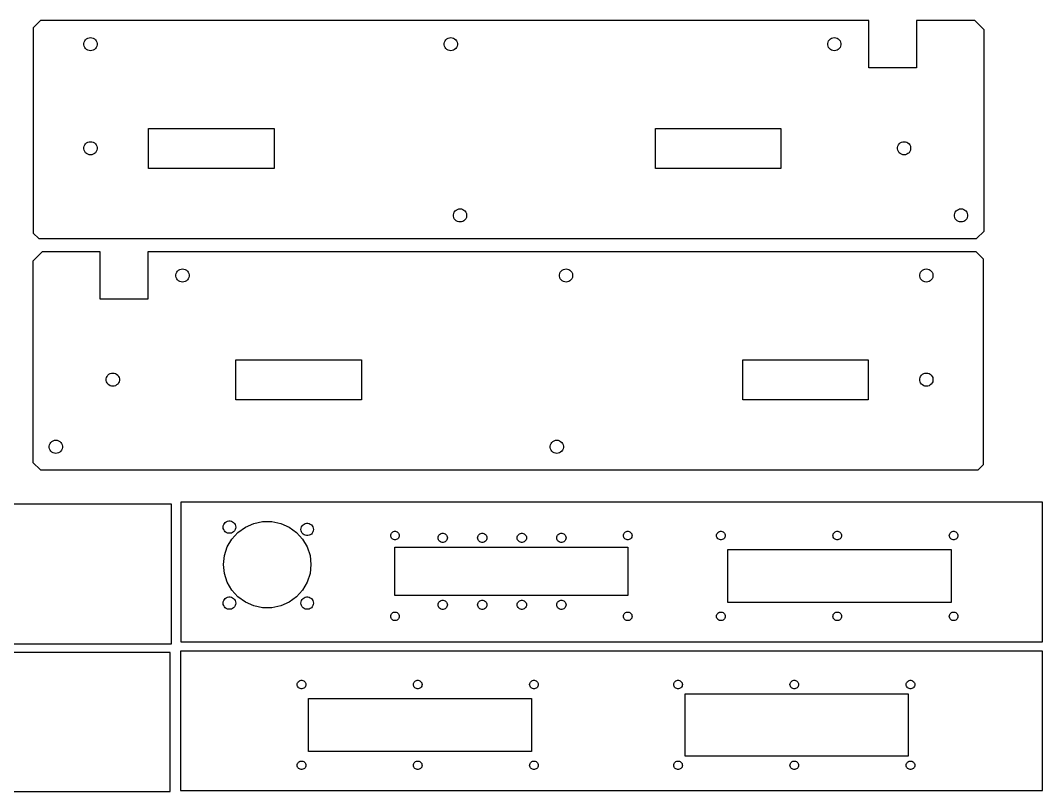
# Model space of a CAD drawing. Extents: x 0 to 1200, y 0 to 370.
# Drawn here: x 761.2 to 1200.4, y 0.2 to 331.7 of the extents above; entities that cross this region are included whole.
import ezdxf

# ---------------------------------------------------------------- set-up
doc = ezdxf.new("R2010")
doc.units = 0
doc.layers.add('Layer_1', color=7, linetype='CONTINUOUS')

msp = doc.modelspace()

# ---------------------------------------------------------------- linework, layer by layer
at = {"layer": 'Layer_1', "color": 7}
for points in [[(769.14375, 237.966357), (1172.010187, 237.966357), (1175.256201, 241.199169), (1175.256201, 327.739157), (1171.261072, 331.717998), (1146.291549, 331.717998), (1146.291549, 311.326377), (1125.81653, 311.326377), (1125.81653, 331.717998), (769.892812, 331.717998), (766.754562, 328.592618), (766.754562, 240.345702), (769.14375, 237.966357)], [(788.493629, 321.818625), (788.617454, 322.398536), (788.859415, 322.939646), (789.209353, 323.419106), (789.651604, 323.815997), (790.166986, 324.112256), (790.732877, 324.295345), (791.32475, 324.357046), (791.916543, 324.295345), (792.482566, 324.112256), (792.997895, 323.815997), (793.440173, 323.419106), (793.790111, 322.939646), (794.032072, 322.398536), (794.155897, 321.818625), (794.155897, 321.225747), (794.032072, 320.645836), (793.790111, 320.104726), (793.440173, 319.625277), (792.997895, 319.228375), (792.482566, 318.931746), (791.916543, 318.748657), (791.32475, 318.686956), (790.732877, 318.748657), (790.166986, 318.931746), (789.651604, 319.228375), (789.209353, 319.625277), (788.859415, 320.104726), (788.617454, 320.645836), (788.493629, 321.225747), (788.493629, 321.818625)], [(943.305174, 321.818625), (943.427861, 322.398536), (943.67059, 322.939646), (944.020131, 323.419106), (944.462593, 323.815997), (944.977949, 324.112256), (945.543284, 324.295345), (946.135554, 324.357046), (946.727824, 324.295345), (947.293159, 324.112256), (947.808514, 323.815997), (948.25095, 323.419106), (948.600518, 322.939646), (948.843247, 322.398536), (948.965934, 321.818625), (948.965934, 321.225747), (948.843247, 320.645836), (948.600518, 320.104726), (948.25095, 319.625277), (947.808514, 319.228375), (947.293159, 318.931746), (946.727824, 318.748657), (946.135554, 318.686956), (945.543284, 318.748657), (944.977949, 318.931746), (944.462593, 319.228375), (944.020131, 319.625277), (943.67059, 320.104726), (943.427861, 320.645836), (943.305174, 321.225747), (943.305174, 321.818625)], [(1108.104131, 321.818625), (1108.226818, 322.398536), (1108.469547, 322.939646), (1108.819114, 323.419106), (1109.261577, 323.815997), (1109.776906, 324.112256), (1110.342268, 324.295345), (1110.934537, 324.357046), (1111.526781, 324.295345), (1112.092116, 324.112256), (1112.607471, 323.815997), (1113.049934, 323.419106), (1113.399475, 322.939646), (1113.64223, 322.398536), (1113.764891, 321.818625), (1113.764891, 321.225747), (1113.64223, 320.645836), (1113.399475, 320.104726), (1113.049934, 319.625277), (1112.607471, 319.228375), (1112.092116, 318.931746), (1111.526781, 318.748657), (1110.934537, 318.686956), (1110.342268, 318.748657), (1109.776906, 318.931746), (1109.261577, 319.228375), (1108.819114, 319.625277), (1108.469547, 320.104726), (1108.226818, 320.645836), (1108.104131, 321.225747), (1108.104131, 321.818625)], [(816.294088, 285.215178), (870.228289, 285.215178), (870.228289, 268.106129), (816.294088, 268.106129), (816.294088, 285.215178)], [(1034.028497, 285.215178), (1087.962698, 285.215178), (1087.962698, 268.106129), (1034.028497, 268.106129), (1034.028497, 285.215178)], [(788.493629, 277.056558), (788.617454, 277.636466), (788.859415, 278.177576), (789.209353, 278.657027), (789.651604, 279.053926), (790.166986, 279.350185), (790.732877, 279.533285), (791.32475, 279.594986), (791.916543, 279.533285), (792.482566, 279.350185), (792.997895, 279.053926), (793.440173, 278.657027), (793.790111, 278.177576), (794.032072, 277.636466), (794.155897, 277.056558), (794.155897, 276.463677), (794.032072, 275.883776), (793.790111, 275.342656), (793.440173, 274.863207), (792.997895, 274.466308), (792.482566, 274.169668), (791.916543, 273.986565), (791.32475, 273.924867), (790.732877, 273.986565), (790.166986, 274.169668), (789.651604, 274.466308), (789.209353, 274.863207), (788.859415, 275.342656), (788.617454, 275.883776), (788.493629, 276.463677), (788.493629, 277.056558)], [(1138.067585, 277.056558), (1138.190272, 277.636466), (1138.433001, 278.177576), (1138.782568, 278.657027), (1139.225031, 279.053926), (1139.74036, 279.350185), (1140.305695, 279.533285), (1140.897991, 279.594986), (1141.490235, 279.533285), (1142.05557, 279.350185), (1142.570925, 279.053926), (1143.013388, 278.657027), (1143.362929, 278.177576), (1143.605658, 277.636466), (1143.728345, 277.056558), (1143.728345, 276.463677), (1143.605658, 275.883776), (1143.362929, 275.342656), (1143.013388, 274.863207), (1142.570925, 274.466308), (1142.05557, 274.169668), (1141.490235, 273.986565), (1140.897991, 273.924867), (1140.305695, 273.986565), (1139.74036, 274.169668), (1139.225031, 274.466308), (1138.782568, 274.863207), (1138.433001, 275.342656), (1138.190272, 275.883776), (1138.067585, 276.463677), (1138.067585, 277.056558)], [(947.300276, 248.209886), (947.422963, 248.789826), (947.665692, 249.330926), (948.01526, 249.810404), (948.457696, 250.207279), (948.973104, 250.503559), (949.538386, 250.686651), (950.130683, 250.748352), (950.722979, 250.686651), (951.288261, 250.503559), (951.803643, 250.207279), (952.246106, 249.810404), (952.595673, 249.330926), (952.838402, 248.789826), (952.961089, 248.209886), (952.961089, 247.617034), (952.838402, 247.037121), (952.595673, 246.496021), (952.246106, 246.01657), (951.803643, 245.619668), (951.288261, 245.323017), (950.722979, 245.139926), (950.130683, 245.078225), (949.538386, 245.139926), (948.973104, 245.323017), (948.457696, 245.619668), (948.01526, 246.01657), (947.665692, 246.496021), (947.422963, 247.037121), (947.300276, 247.617034), (947.300276, 248.209886)], [(1162.537733, 248.209886), (1162.66042, 248.789826), (1162.903149, 249.330926), (1163.25269, 249.810404), (1163.695153, 250.207279), (1164.210535, 250.503559), (1164.775843, 250.686651), (1165.36814, 250.748352), (1165.960409, 250.686651), (1166.525718, 250.503559), (1167.041047, 250.207279), (1167.48351, 249.810404), (1167.833077, 249.330926), (1168.075806, 248.789826), (1168.198493, 248.209886), (1168.198493, 247.617034), (1168.075806, 247.037121), (1167.833077, 246.496021), (1167.48351, 246.01657), (1167.041047, 245.619668), (1166.525718, 245.323017), (1165.960409, 245.139926), (1165.36814, 245.078225), (1164.775843, 245.139926), (1164.210535, 245.323017), (1163.695153, 245.619668), (1163.25269, 246.01657), (1162.903149, 246.496021), (1162.66042, 247.037121), (1162.537733, 247.617034), (1162.537733, 248.209886)], [(1171.910227, 232.266248), (815.986589, 232.266248), (815.986589, 211.874636), (795.511543, 211.874636), (795.511543, 232.266248), (770.54202, 232.266248), (766.546865, 228.287378), (766.546865, 141.747419), (769.792932, 138.514607), (1172.659315, 138.514607), (1175.048503, 140.894058), (1175.048503, 229.140746), (1171.910227, 232.266248)], [(833.698961, 221.774077), (833.576274, 221.194396), (833.333545, 220.652987), (832.984004, 220.173485), (832.541541, 219.776896), (832.026133, 219.480637), (831.460851, 219.297537), (830.868555, 219.235537), (830.276285, 219.297537), (829.710976, 219.480637), (829.195594, 219.776896), (828.753131, 220.173485), (828.403564, 220.652987), (828.160862, 221.194396), (828.038174, 221.774077), (828.038174, 222.366767), (828.160862, 222.946496), (828.403564, 223.487907), (828.753131, 223.967356), (829.195594, 224.363956), (829.710976, 224.660215), (830.276285, 224.843318), (830.868555, 224.905317), (831.460851, 224.843318), (832.026133, 224.660215), (832.541541, 224.363956), (832.984004, 223.967356), (833.333545, 223.487907), (833.576274, 222.946496), (833.698961, 222.366767), (833.698961, 221.774077)], [(998.497918, 221.774077), (998.375231, 221.194396), (998.132502, 220.652987), (997.782935, 220.173485), (997.340472, 219.776896), (996.82509, 219.480637), (996.259808, 219.297537), (995.667512, 219.235537), (995.075242, 219.297537), (994.509933, 219.480637), (993.994551, 219.776896), (993.552089, 220.173485), (993.202521, 220.652987), (992.959819, 221.194396), (992.837131, 221.774077), (992.837131, 222.366767), (992.959819, 222.946496), (993.202521, 223.487907), (993.552089, 223.967356), (993.994551, 224.363956), (994.509933, 224.660215), (995.075242, 224.843318), (995.667512, 224.905317), (996.259808, 224.843318), (996.82509, 224.660215), (997.340472, 224.363956), (997.782935, 223.967356), (998.132502, 223.487907), (998.375231, 222.946496), (998.497918, 222.366767), (998.497918, 221.774077)], [(1153.309437, 221.774077), (1153.185612, 221.194396), (1152.94365, 220.652987), (1152.593712, 220.173485), (1152.151488, 219.776896), (1151.636079, 219.480637), (1151.070189, 219.297537), (1150.478342, 219.235537), (1149.886522, 219.297537), (1149.320499, 219.480637), (1148.80517, 219.776896), (1148.362893, 220.173485), (1148.012955, 220.652987), (1147.770993, 221.194396), (1147.647168, 221.774077), (1147.647168, 222.366767), (1147.770993, 222.946496), (1148.012955, 223.487907), (1148.362893, 223.967356), (1148.80517, 224.363956), (1149.320499, 224.660215), (1149.886522, 224.843318), (1150.478342, 224.905317), (1151.070189, 224.843318), (1151.636079, 224.660215), (1152.151488, 224.363956), (1152.593712, 223.967356), (1152.94365, 223.487907), (1153.185612, 222.946496), (1153.309437, 222.366767), (1153.309437, 221.774077)], [(907.774595, 168.654379), (853.840394, 168.654379), (853.840394, 185.763457), (907.774595, 185.763457), (907.774595, 168.654379)], [(1125.508951, 168.654379), (1071.57475, 168.654379), (1071.57475, 185.763457), (1125.508951, 185.763457), (1125.508951, 168.654379)], [(803.735507, 177.012067), (803.612846, 176.432346), (803.370118, 175.890937), (803.02055, 175.411475), (802.578088, 175.014886), (802.062706, 174.718637), (801.497397, 174.535546), (800.905127, 174.473546), (800.312831, 174.535546), (799.747549, 174.718637), (799.23214, 175.014886), (798.789704, 175.411475), (798.440136, 175.890937), (798.197408, 176.432346), (798.07472, 177.012067), (798.07472, 177.604726), (798.197408, 178.184446), (798.440136, 178.725855), (798.789704, 179.205307), (799.23214, 179.601906), (799.747549, 179.898166), (800.312831, 180.081268), (800.905127, 180.143268), (801.497397, 180.081268), (802.062706, 179.898166), (802.578088, 179.601906), (803.02055, 179.205307), (803.370118, 178.725855), (803.612846, 178.184446), (803.735507, 177.604726), (803.735507, 177.012067)], [(1153.309437, 177.012067), (1153.185612, 176.432346), (1152.94365, 175.890937), (1152.593712, 175.411475), (1152.151488, 175.014886), (1151.636079, 174.718637), (1151.070189, 174.535546), (1150.478342, 174.473546), (1149.886522, 174.535546), (1149.320499, 174.718637), (1148.80517, 175.014886), (1148.362893, 175.411475), (1148.012955, 175.890937), (1147.770993, 176.432346), (1147.647168, 177.012067), (1147.647168, 177.604726), (1147.770993, 178.184446), (1148.012955, 178.725855), (1148.362893, 179.205307), (1148.80517, 179.601906), (1149.320499, 179.898166), (1149.886522, 180.081268), (1150.478342, 180.143268), (1151.070189, 180.081268), (1151.636079, 179.898166), (1152.151488, 179.601906), (1152.593712, 179.205307), (1152.94365, 178.725855), (1153.185612, 178.184446), (1153.309437, 177.604726), (1153.309437, 177.012067)], [(779.265385, 148.165417), (779.142698, 147.585688), (778.899969, 147.044271), (778.550402, 146.56482), (778.107939, 146.168209), (777.592557, 145.871955), (777.027275, 145.688864), (776.434979, 145.626872), (775.842683, 145.688864), (775.2774, 145.871955), (774.762018, 146.168209), (774.319556, 146.56482), (773.969988, 147.044271), (773.727259, 147.585688), (773.604572, 148.165417), (773.604572, 148.758057), (773.727259, 149.337785), (773.969988, 149.879176), (774.319556, 150.358654), (774.762018, 150.755238), (775.2774, 151.051492), (775.842683, 151.234583), (776.434979, 151.296575), (777.027275, 151.234583), (777.592557, 151.051492), (778.107939, 150.755238), (778.550402, 150.358654), (778.899969, 149.879176), (779.142698, 149.337785), (779.265385, 148.758057), (779.265385, 148.165417)], [(994.502816, 148.165417), (994.380129, 147.585688), (994.1374, 147.044271), (993.787832, 146.56482), (993.34537, 146.168209), (992.829988, 145.871955), (992.264705, 145.688864), (991.672409, 145.626872), (991.080113, 145.688864), (990.514831, 145.871955), (989.999422, 146.168209), (989.556986, 146.56482), (989.207419, 147.044271), (988.96469, 147.585688), (988.842003, 148.165417), (988.842003, 148.758057), (988.96469, 149.337785), (989.207419, 149.879176), (989.556986, 150.358654), (989.999422, 150.755238), (990.514831, 151.051492), (991.080113, 151.234583), (991.672409, 151.296575), (992.264705, 151.234583), (992.829988, 151.051492), (993.34537, 150.755238), (993.787832, 150.358654), (994.1374, 149.879176), (994.380129, 149.337785), (994.502816, 148.758057), (994.502816, 148.165417)], [(826.080152, 123.751151), (416.248824, 123.751151), (416.248824, 63.748837), (826.080152, 63.748837)], [(1200.396327, 124.685712), (830.154285, 124.685712), (830.154285, 64.673688), (1200.396327, 64.673688)], [(850.756225, 111.269194), (850.207665, 111.384843), (849.69522, 111.611115), (849.241565, 111.937955), (848.866201, 112.351366), (848.585769, 112.832934), (848.412467, 113.361969), (848.353465, 113.915107), (848.412467, 114.468218), (848.585769, 114.997173), (848.866201, 115.478821), (849.241565, 115.892126), (849.69522, 116.219072), (850.207665, 116.445264), (850.756225, 116.560914), (851.317089, 116.560914), (851.86565, 116.445264), (852.378015, 116.219072), (852.831776, 115.892126), (853.207114, 115.478821), (853.487519, 114.997173), (853.660848, 114.468218), (853.719876, 113.915107), (853.660848, 113.361969), (853.487519, 112.832934), (853.207114, 112.351366), (852.831776, 111.937955), (852.378015, 111.611115), (851.86565, 111.384843), (851.317089, 111.269194)], [(865.313997, 79.271438), (861.470766, 80.081539), (857.881455, 81.666288), (854.702803, 83.956468), (852.073665, 86.851936), (850.109266, 90.226299), (848.89504, 93.931763), (848.484381, 97.806771), (848.89504, 101.681673), (850.109266, 105.387268), (852.073665, 108.761526), (854.702803, 111.656994), (857.881455, 113.947068), (861.470766, 115.531896), (865.313997, 116.341918), (869.243033, 116.341918), (873.086159, 115.531896), (876.675576, 113.947068), (879.854227, 111.656994), (882.483233, 108.761526), (884.447764, 105.387268), (885.661911, 101.681673), (886.07265, 97.806771), (885.661911, 93.931763), (884.447764, 90.226299), (882.483233, 86.851936), (879.854227, 83.956468), (876.675576, 81.666288), (873.086159, 80.081539), (869.243033, 79.271438)], [(884.170031, 110.277483), (883.621471, 110.393132), (883.109026, 110.619298), (882.655371, 110.946244), (882.280007, 111.359549), (881.999575, 111.841223), (881.826246, 112.370258), (881.767271, 112.92329), (881.826246, 113.476401), (881.999575, 114.005462), (882.280007, 114.487004), (882.655371, 114.900415), (883.109026, 115.227255), (883.621471, 115.453553), (884.170031, 115.569176), (884.730895, 115.569176), (885.279456, 115.453553), (885.791821, 115.227255), (886.245555, 114.900415), (886.620893, 114.487004), (886.901325, 114.005462), (887.074654, 113.476401), (887.133656, 112.92329), (887.074654, 112.370258), (886.901325, 111.841223), (886.620893, 111.359549), (886.245555, 110.946244), (885.791821, 110.619298), (885.279456, 110.393132), (884.730895, 110.277483)], [(921.971317, 108.470352), (921.592962, 108.54933), (921.239638, 108.705355), (920.926715, 108.930833), (920.667873, 109.215895), (920.474463, 109.548026), (920.354951, 109.91286), (920.314946, 110.294363), (920.354951, 110.675786), (920.474463, 111.040594), (920.667873, 111.372752), (920.926715, 111.657788), (921.239638, 111.883186), (921.592962, 112.039211), (921.971317, 112.119168), (922.358164, 112.119168), (922.736518, 112.039211), (923.089843, 111.883186), (923.402792, 111.657788), (923.661607, 111.372752), (923.854912, 111.040594), (923.97453, 110.675786), (924.014561, 110.294363), (923.97453, 109.91286), (923.854912, 109.548026), (923.661607, 109.215895), (923.402792, 108.930833), (923.089843, 108.705355), (922.736518, 108.54933), (922.358164, 108.470352)], [(942.458031, 107.330712), (942.049011, 107.416675), (941.666953, 107.585294), (941.328921, 107.829081), (941.048886, 108.137215), (940.839839, 108.496334), (940.710855, 108.890749), (940.666854, 109.303155), (940.710855, 109.715561), (940.839839, 110.109949), (941.048886, 110.469094), (941.328921, 110.777228), (941.666953, 111.020909), (942.049011, 111.189634), (942.458031, 111.275597), (942.876099, 111.275597), (943.285145, 111.189634), (943.667203, 111.020909), (944.005208, 110.777228), (944.285243, 110.469094), (944.494264, 110.109949), (944.623301, 109.715561), (944.667301, 109.303155), (944.623301, 108.890749), (944.494264, 108.496334), (944.285243, 108.137215), (944.005208, 107.829081), (943.667203, 107.585294), (943.285145, 107.416675), (942.876099, 107.330712)], [(959.45997, 107.330712), (959.050925, 107.416675), (958.668893, 107.585294), (958.330861, 107.829081), (958.050826, 108.137215), (957.841805, 108.496334), (957.712768, 108.890749), (957.668768, 109.303155), (957.712768, 109.715561), (957.841805, 110.109949), (958.050826, 110.469094), (958.330861, 110.777228), (958.668893, 111.020909), (959.050925, 111.189634), (959.45997, 111.275597), (959.878039, 111.275597), (960.287084, 111.189634), (960.669116, 111.020909), (961.007148, 110.777228), (961.287183, 110.469094), (961.496204, 110.109949), (961.625241, 109.715561), (961.669241, 109.303155), (961.625241, 108.890749), (961.496204, 108.496334), (961.287183, 108.137215), (961.007148, 107.829081), (960.669116, 107.585294), (960.287084, 107.416675), (959.878039, 107.330712)], [(976.46191, 107.330712), (976.052864, 107.416675), (975.670806, 107.585294), (975.332774, 107.829081), (975.052739, 108.137215), (974.843719, 108.496334), (974.714708, 108.890749), (974.670707, 109.303155), (974.714708, 109.715561), (974.843719, 110.109949), (975.052739, 110.469094), (975.332774, 110.777228), (975.670806, 111.020909), (976.052864, 111.189634), (976.46191, 111.275597), (976.879952, 111.275597), (977.288998, 111.189634), (977.671056, 111.020909), (978.009061, 110.777228), (978.289096, 110.469094), (978.498117, 110.109949), (978.627154, 109.715561), (978.671155, 109.303155), (978.627154, 108.890749), (978.498117, 108.496334), (978.289096, 108.137215), (978.009061, 107.829081), (977.671056, 107.585294), (977.288998, 107.416675), (976.879952, 107.330712)], [(993.463824, 107.330712), (993.054778, 107.416675), (992.672746, 107.585294), (992.334714, 107.829081), (992.054679, 108.137215), (991.845658, 108.496334), (991.716621, 108.890749), (991.672621, 109.303155), (991.716621, 109.715561), (991.845658, 110.109949), (992.054679, 110.469094), (992.334714, 110.777228), (992.672746, 111.020909), (993.054778, 111.189634), (993.463824, 111.275597), (993.881892, 111.275597), (994.290937, 111.189634), (994.672969, 111.020909), (995.011001, 110.777228), (995.291036, 110.469094), (995.500083, 110.109949), (995.629094, 109.715561), (995.673094, 109.303155), (995.629094, 108.890749), (995.500083, 108.496334), (995.291036, 108.137215), (995.011001, 107.829081), (994.672969, 107.585294), (994.290937, 107.416675), (993.881892, 107.330712)], [(1021.983076, 108.470352), (1021.604034, 108.54933), (1021.251, 108.705355), (1020.937945, 108.930833), (1020.678945, 109.215895), (1020.485905, 109.548026), (1020.36589, 109.91286), (1020.325885, 110.294363), (1020.36589, 110.675786), (1020.485905, 111.040594), (1020.678945, 111.372752), (1020.937945, 111.657788), (1021.251, 111.883186), (1021.604034, 112.039211), (1021.983076, 112.119168), (1022.369129, 112.119168), (1022.748171, 112.039211), (1023.101205, 111.883186), (1023.414234, 111.657788), (1023.673261, 111.372752), (1023.866274, 111.040594), (1023.986289, 110.675786), (1024.026294, 110.294363), (1023.986289, 109.91286), (1023.866274, 109.548026), (1023.673261, 109.215895), (1023.414234, 108.930833), (1023.101205, 108.705355), (1022.748171, 108.54933), (1022.369129, 108.470352)], [(1061.987626, 108.470352), (1061.608584, 108.54933), (1061.25555, 108.705355), (1060.942495, 108.930833), (1060.683468, 109.215895), (1060.490428, 109.548026), (1060.370413, 109.91286), (1060.330408, 110.294363), (1060.370413, 110.675786), (1060.490428, 111.040594), (1060.683468, 111.372752), (1060.942495, 111.657788), (1061.25555, 111.883186), (1061.608584, 112.039211), (1061.987626, 112.119168), (1062.373653, 112.119168), (1062.752722, 112.039211), (1063.105755, 111.883186), (1063.418784, 111.657788), (1063.677811, 111.372752), (1063.870824, 111.040594), (1063.990839, 110.675786), (1064.030844, 110.294363), (1063.990839, 109.91286), (1063.870824, 109.548026), (1063.677811, 109.215895), (1063.418784, 108.930833), (1063.105755, 108.705355), (1062.752722, 108.54933), (1062.373653, 108.470352)], [(1111.993294, 108.470352), (1111.614252, 108.54933), (1111.261218, 108.705355), (1110.94819, 108.930833), (1110.689136, 109.215895), (1110.496123, 109.548026), (1110.376108, 109.91286), (1110.336103, 110.294363), (1110.376108, 110.675786), (1110.496123, 111.040594), (1110.689136, 111.372752), (1110.94819, 111.657788), (1111.261218, 111.883186), (1111.614252, 112.039211), (1111.993294, 112.119168), (1112.379321, 112.119168), (1112.75839, 112.039211), (1113.111423, 111.883186), (1113.424478, 111.657788), (1113.683479, 111.372752), (1113.876492, 111.040594), (1113.996507, 110.675786), (1114.036512, 110.294363), (1113.996507, 109.91286), (1113.876492, 109.548026), (1113.683479, 109.215895), (1113.424478, 108.930833), (1113.111423, 108.705355), (1112.75839, 108.54933), (1112.379321, 108.470352)], [(1161.998962, 108.470352), (1161.619946, 108.54933), (1161.266886, 108.705355), (1160.953858, 108.930833), (1160.694804, 109.215895), (1160.501791, 109.548026), (1160.381776, 109.91286), (1160.341771, 110.294363), (1160.381776, 110.675786), (1160.501791, 111.040594), (1160.694804, 111.372752), (1160.953858, 111.657788), (1161.266886, 111.883186), (1161.619946, 112.039211), (1161.998962, 112.119168), (1162.385015, 112.119168), (1162.764057, 112.039211), (1163.117117, 111.883186), (1163.430146, 111.657788), (1163.689147, 111.372752), (1163.882187, 111.040594), (1164.002202, 110.675786), (1164.042207, 110.294363), (1164.002202, 109.91286), (1163.882187, 109.548026), (1163.689147, 109.215895), (1163.430146, 108.930833), (1163.117117, 108.705355), (1162.764057, 108.54933), (1162.385015, 108.470352)], [(922.164727, 84.509077), (922.164727, 105.336283), (1022.176089, 105.336283), (1022.176089, 84.509077)], [(1065.180988, 81.533837), (1065.180988, 104.344466), (1161.191877, 104.344466), (1161.191877, 81.533837)], [(850.756225, 78.594369), (850.207665, 78.710019), (849.69522, 78.936211), (849.241565, 79.263157), (848.866201, 79.676542), (848.585769, 80.15811), (848.412467, 80.687144), (848.353465, 81.240282), (848.412467, 81.793314), (848.585769, 82.322349), (848.866201, 82.803917), (849.241565, 83.217328), (849.69522, 83.544247), (850.207665, 83.77044), (850.756225, 83.886089), (851.317089, 83.886089), (851.86565, 83.77044), (852.378015, 83.544247), (852.831776, 83.217328), (853.207114, 82.803917), (853.487519, 82.322349), (853.660848, 81.793314), (853.719876, 81.240282), (853.660848, 80.687144), (853.487519, 80.15811), (853.207114, 79.676542), (852.831776, 79.263157), (852.378015, 78.936211), (851.86565, 78.710019), (851.317089, 78.594369)], [(884.170031, 78.594369), (883.621471, 78.710019), (883.109026, 78.936211), (882.655371, 79.263157), (882.280007, 79.676542), (881.999575, 80.15811), (881.826246, 80.687144), (881.767271, 81.240282), (881.826246, 81.793314), (881.999575, 82.322349), (882.280007, 82.803917), (882.655371, 83.217328), (883.109026, 83.544247), (883.621471, 83.77044), (884.170031, 83.886089), (884.730895, 83.886089), (885.279456, 83.77044), (885.791821, 83.544247), (886.245555, 83.217328), (886.620893, 82.803917), (886.901325, 82.322349), (887.074654, 81.793314), (887.133656, 81.240282), (887.074654, 80.687144), (886.901325, 80.15811), (886.620893, 79.676542), (886.245555, 79.263157), (885.791821, 78.936211), (885.279456, 78.710019), (884.730895, 78.594369)], [(942.458031, 78.569499), (942.049011, 78.655462), (941.666953, 78.824081), (941.328921, 79.067841), (941.048886, 79.376001), (940.839839, 79.73512), (940.710855, 80.129535), (940.666854, 80.541941), (940.710855, 80.95432), (940.839839, 81.348735), (941.048886, 81.707854), (941.328921, 82.016014), (941.666953, 82.259695), (942.049011, 82.42842), (942.458031, 82.514357), (942.876099, 82.514357), (943.285145, 82.42842), (943.667203, 82.259695), (944.005208, 82.016014), (944.285243, 81.707854), (944.494264, 81.348735), (944.623301, 80.95432), (944.667301, 80.541941), (944.623301, 80.129535), (944.494264, 79.73512), (944.285243, 79.376001), (944.005208, 79.067841), (943.667203, 78.824081), (943.285145, 78.655462), (942.876099, 78.569499)], [(959.45997, 78.569499), (959.050925, 78.655462), (958.668893, 78.824081), (958.330861, 79.067841), (958.050826, 79.376001), (957.841805, 79.73512), (957.712768, 80.129535), (957.668768, 80.541941), (957.712768, 80.95432), (957.841805, 81.348735), (958.050826, 81.707854), (958.330861, 82.016014), (958.668893, 82.259695), (959.050925, 82.42842), (959.45997, 82.514357), (959.878039, 82.514357), (960.287084, 82.42842), (960.669116, 82.259695), (961.007148, 82.016014), (961.287183, 81.707854), (961.496204, 81.348735), (961.625241, 80.95432), (961.669241, 80.541941), (961.625241, 80.129535), (961.496204, 79.73512), (961.287183, 79.376001), (961.007148, 79.067841), (960.669116, 78.824081), (960.287084, 78.655462), (959.878039, 78.569499)], [(976.46191, 78.569499), (976.052864, 78.655462), (975.670806, 78.824081), (975.332774, 79.067841), (975.052739, 79.376001), (974.843719, 79.73512), (974.714708, 80.129535), (974.670707, 80.541941), (974.714708, 80.95432), (974.843719, 81.348735), (975.052739, 81.707854), (975.332774, 82.016014), (975.670806, 82.259695), (976.052864, 82.42842), (976.46191, 82.514357), (976.879952, 82.514357), (977.288998, 82.42842), (977.671056, 82.259695), (978.009061, 82.016014), (978.289096, 81.707854), (978.498117, 81.348735), (978.627154, 80.95432), (978.671155, 80.541941), (978.627154, 80.129535), (978.498117, 79.73512), (978.289096, 79.376001), (978.009061, 79.067841), (977.671056, 78.824081), (977.288998, 78.655462), (976.879952, 78.569499)], [(993.463824, 78.569499), (993.054778, 78.655462), (992.672746, 78.824081), (992.334714, 79.067841), (992.054679, 79.376001), (991.845658, 79.73512), (991.716621, 80.129535), (991.672621, 80.541941), (991.716621, 80.95432), (991.845658, 81.348735), (992.054679, 81.707854), (992.334714, 82.016014), (992.672746, 82.259695), (993.054778, 82.42842), (993.463824, 82.514357), (993.881892, 82.514357), (994.290937, 82.42842), (994.672969, 82.259695), (995.011001, 82.016014), (995.291036, 81.707854), (995.500083, 81.348735), (995.629094, 80.95432), (995.673094, 80.541941), (995.629094, 80.129535), (995.500083, 79.73512), (995.291036, 79.376001), (995.011001, 79.067841), (994.672969, 78.824081), (994.290937, 78.655462), (993.881892, 78.569499)], [(921.971317, 73.758659), (921.592962, 73.837611), (921.239638, 73.99353), (920.926715, 74.219034), (920.667873, 74.504096), (920.474463, 74.836228), (920.354951, 75.201035), (920.314946, 75.582459), (920.354951, 75.963961), (920.474463, 76.328795), (920.667873, 76.660927), (920.926715, 76.945989), (921.239638, 77.171387), (921.592962, 77.327412), (921.971317, 77.407369), (922.358164, 77.407369), (922.736518, 77.327412), (923.089843, 77.171387), (923.402792, 76.945989), (923.661607, 76.660927), (923.854912, 76.328795), (923.97453, 75.963961), (924.014561, 75.582459), (923.97453, 75.201035), (923.854912, 74.836228), (923.661607, 74.504096), (923.402792, 74.219034), (923.089843, 73.99353), (922.736518, 73.837611), (922.358164, 73.758659)], [(1021.983076, 73.758659), (1021.604034, 73.837611), (1021.251, 73.99353), (1020.937945, 74.219034), (1020.678945, 74.504096), (1020.485905, 74.836228), (1020.36589, 75.201035), (1020.325885, 75.582459), (1020.36589, 75.963961), (1020.485905, 76.328795), (1020.678945, 76.660927), (1020.937945, 76.945989), (1021.251, 77.171387), (1021.604034, 77.327412), (1021.983076, 77.407369), (1022.369129, 77.407369), (1022.748171, 77.327412), (1023.101205, 77.171387), (1023.414234, 76.945989), (1023.673261, 76.660927), (1023.866274, 76.328795), (1023.986289, 75.963961), (1024.026294, 75.582459), (1023.986289, 75.201035), (1023.866274, 74.836228), (1023.673261, 74.504096), (1023.414234, 74.219034), (1023.101205, 73.99353), (1022.748171, 73.837611), (1022.369129, 73.758659)], [(1061.987626, 73.758659), (1061.608584, 73.837611), (1061.25555, 73.99353), (1060.942495, 74.219034), (1060.683468, 74.504096), (1060.490428, 74.836228), (1060.370413, 75.201035), (1060.330408, 75.582459), (1060.370413, 75.963961), (1060.490428, 76.328795), (1060.683468, 76.660927), (1060.942495, 76.945989), (1061.25555, 77.171387), (1061.608584, 77.327412), (1061.987626, 77.407369), (1062.373653, 77.407369), (1062.752722, 77.327412), (1063.105755, 77.171387), (1063.418784, 76.945989), (1063.677811, 76.660927), (1063.870824, 76.328795), (1063.990839, 75.963961), (1064.030844, 75.582459), (1063.990839, 75.201035), (1063.870824, 74.836228), (1063.677811, 74.504096), (1063.418784, 74.219034), (1063.105755, 73.99353), (1062.752722, 73.837611), (1062.373653, 73.758659)], [(1111.993294, 73.758659), (1111.614252, 73.837611), (1111.261218, 73.99353), (1110.94819, 74.219034), (1110.689136, 74.504096), (1110.496123, 74.836228), (1110.376108, 75.201035), (1110.336103, 75.582459), (1110.376108, 75.963961), (1110.496123, 76.328795), (1110.689136, 76.660927), (1110.94819, 76.945989), (1111.261218, 77.171387), (1111.614252, 77.327412), (1111.993294, 77.407369), (1112.379321, 77.407369), (1112.75839, 77.327412), (1113.111423, 77.171387), (1113.424478, 76.945989), (1113.683479, 76.660927), (1113.876492, 76.328795), (1113.996507, 75.963961), (1114.036512, 75.582459), (1113.996507, 75.201035), (1113.876492, 74.836228), (1113.683479, 74.504096), (1113.424478, 74.219034), (1113.111423, 73.99353), (1112.75839, 73.837611), (1112.379321, 73.758659)], [(1161.998962, 73.758659), (1161.619946, 73.837611), (1161.266886, 73.99353), (1160.953858, 74.219034), (1160.694804, 74.504096), (1160.501791, 74.836228), (1160.381776, 75.201035), (1160.341771, 75.582459), (1160.381776, 75.963961), (1160.501791, 76.328795), (1160.694804, 76.660927), (1160.953858, 76.945989), (1161.266886, 77.171387), (1161.619946, 77.327412), (1161.998962, 77.407369), (1162.385015, 77.407369), (1162.764057, 77.327412), (1163.117117, 77.171387), (1163.430146, 76.945989), (1163.689147, 76.660927), (1163.882187, 76.328795), (1164.002202, 75.963961), (1164.042207, 75.582459), (1164.002202, 75.201035), (1163.882187, 74.836228), (1163.689147, 74.504096), (1163.430146, 74.219034), (1163.117117, 73.99353), (1162.764057, 73.837611), (1162.385015, 73.758659)], [(825.581756, 60.018775), (416.07822, 60.018775), (416.07822, 0.248228), (825.581756, 0.248228)], [(1200.325075, 60.656757), (830.082689, 60.656757), (830.082689, 0.644362), (1200.325075, 0.644362)], [(881.819737, 44.441344), (881.441965, 44.520322), (881.089117, 44.676347), (880.776644, 44.901931), (880.518173, 45.186887), (880.325053, 45.519124), (880.2057, 45.883932), (880.165774, 46.265355), (880.2057, 46.646858), (880.325053, 47.011692), (880.518173, 47.343823), (880.776644, 47.628885), (881.089117, 47.854363), (881.441965, 48.010282), (881.819737, 48.090239), (882.206029, 48.090239), (882.583828, 48.010282), (882.93665, 47.854363), (883.249122, 47.628885), (883.507594, 47.343823), (883.700608, 47.011692), (883.820067, 46.646858), (883.859993, 46.265355), (883.820067, 45.883932), (883.700608, 45.519124), (883.507594, 45.186887), (883.249122, 44.901931), (882.93665, 44.676347), (882.583828, 44.520322), (882.206029, 44.441344)], [(931.753015, 44.441344), (931.374555, 44.520322), (931.021998, 44.676347), (930.709446, 44.901931), (930.450763, 45.186887), (930.25804, 45.519124), (930.13821, 45.883932), (930.098258, 46.265355), (930.13821, 46.646858), (930.25804, 47.011692), (930.450763, 47.343823), (930.709446, 47.628885), (931.021998, 47.854363), (931.374555, 48.010282), (931.753015, 48.090239), (932.138513, 48.090239), (932.517, 48.010282), (932.869531, 47.854363), (933.182109, 47.628885), (933.440766, 47.343823), (933.633515, 47.011692), (933.753345, 46.646858), (933.793297, 46.265355), (933.753345, 45.883932), (933.633515, 45.519124), (933.440766, 45.186887), (933.182109, 44.901931), (932.869531, 44.676347), (932.517, 44.520322), (932.138513, 44.441344)], [(981.685923, 44.441344), (981.307436, 44.520322), (980.954906, 44.676347), (980.642327, 44.901931), (980.38367, 45.186887), (980.190921, 45.519124), (980.071091, 45.883932), (980.031139, 46.265355), (980.071091, 46.646858), (980.190921, 47.011692), (980.38367, 47.343823), (980.642327, 47.628885), (980.954906, 47.854363), (981.307436, 48.010282), (981.685923, 48.090239), (982.071421, 48.090239), (982.449881, 48.010282), (982.802438, 47.854363), (983.11499, 47.628885), (983.373674, 47.343823), (983.566396, 47.011692), (983.686226, 46.646858), (983.726178, 46.265355), (983.686226, 45.883932), (983.566396, 45.519124), (983.373674, 45.186887), (983.11499, 44.901931), (982.802438, 44.676347), (982.449881, 44.520322), (982.071421, 44.441344)], [(1043.602709, 44.441344), (1043.224223, 44.520322), (1042.871692, 44.676347), (1042.559113, 44.901931), (1042.300456, 45.186887), (1042.107734, 45.519124), (1041.987878, 45.883932), (1041.947952, 46.265355), (1041.987878, 46.646858), (1042.107734, 47.011692), (1042.300456, 47.343823), (1042.559113, 47.628885), (1042.871692, 47.854363), (1043.224223, 48.010282), (1043.602709, 48.090239), (1043.988181, 48.090239), (1044.366667, 48.010282), (1044.719198, 47.854363), (1045.031803, 47.628885), (1045.290433, 47.343823), (1045.483182, 47.011692), (1045.603039, 46.646858), (1045.642964, 46.265355), (1045.603039, 45.883932), (1045.483182, 45.519124), (1045.290433, 45.186887), (1045.031803, 44.901931), (1044.719198, 44.676347), (1044.366667, 44.520322), (1043.988181, 44.441344)], [(1093.53559, 44.441344), (1093.157104, 44.520322), (1092.804573, 44.676347), (1092.492021, 44.901931), (1092.233337, 45.186887), (1092.040615, 45.519124), (1091.920785, 45.883932), (1091.880833, 46.265355), (1091.920785, 46.646858), (1092.040615, 47.011692), (1092.233337, 47.343823), (1092.492021, 47.628885), (1092.804573, 47.854363), (1093.157104, 48.010282), (1093.53559, 48.090239), (1093.921062, 48.090239), (1094.299575, 48.010282), (1094.652079, 47.854363), (1094.964684, 47.628885), (1095.223314, 47.343823), (1095.41609, 47.011692), (1095.53592, 46.646858), (1095.575872, 46.265355), (1095.53592, 45.883932), (1095.41609, 45.519124), (1095.223314, 45.186887), (1094.964684, 44.901931), (1094.652079, 44.676347), (1094.299575, 44.520322), (1093.921062, 44.441344)], [(1143.468498, 44.441344), (1143.089985, 44.520322), (1142.73748, 44.676347), (1142.424902, 44.901931), (1142.166245, 45.186887), (1141.973496, 45.519124), (1141.853666, 45.883932), (1141.813714, 46.265355), (1141.853666, 46.646858), (1141.973496, 47.011692), (1142.166245, 47.343823), (1142.424902, 47.628885), (1142.73748, 47.854363), (1143.089985, 48.010282), (1143.468498, 48.090239), (1143.853969, 48.090239), (1144.232456, 48.010282), (1144.584986, 47.854363), (1144.897565, 47.628885), (1145.156222, 47.343823), (1145.348971, 47.011692), (1145.468801, 46.646858), (1145.508753, 46.265355), (1145.468801, 45.883932), (1145.348971, 45.519124), (1145.156222, 45.186887), (1144.897565, 44.901931), (1144.584986, 44.676347), (1144.232456, 44.520322), (1143.853969, 44.441344)], [(885.008866, 17.504538), (885.008866, 40.315379), (980.880002, 40.315379), (980.880002, 17.504538)], [(1046.791415, 15.52101), (1046.791415, 42.299013), (1142.662577, 42.299013), (1142.662577, 15.52101)], [(881.819737, 9.729175), (881.441965, 9.808127), (881.089117, 9.964151), (880.776644, 10.18955), (880.518173, 10.474612), (880.325053, 10.806744), (880.2057, 11.171657), (880.165774, 11.55308), (880.2057, 11.934477), (880.325053, 12.299417), (880.518173, 12.631548), (880.776644, 12.91661), (881.089117, 13.141983), (881.441965, 13.298007), (881.819737, 13.377964), (882.206029, 13.377964), (882.583828, 13.298007), (882.93665, 13.141983), (883.249122, 12.91661), (883.507594, 12.631548), (883.700607, 12.299417), (883.820067, 11.934477), (883.859992, 11.55308), (883.820067, 11.171657), (883.700607, 10.806744), (883.507594, 10.474612), (883.249122, 10.18955), (882.93665, 9.964151), (882.583828, 9.808127), (882.206029, 9.729175)], [(931.753015, 9.729175), (931.374555, 9.808127), (931.021998, 9.964151), (930.709446, 10.18955), (930.450763, 10.474612), (930.25804, 10.806744), (930.13821, 11.171657), (930.098258, 11.55308), (930.13821, 11.934477), (930.25804, 12.299417), (930.450763, 12.631548), (930.709446, 12.91661), (931.021998, 13.141983), (931.374555, 13.298007), (931.753015, 13.377964), (932.138513, 13.377964), (932.517, 13.298007), (932.869531, 13.141983), (933.182109, 12.91661), (933.440766, 12.631548), (933.633515, 12.299417), (933.753345, 11.934477), (933.793297, 11.55308), (933.753345, 11.171657), (933.633515, 10.806744), (933.440766, 10.474612), (933.182109, 10.18955), (932.869531, 9.964151), (932.517, 9.808127), (932.138513, 9.729175)], [(981.685923, 9.729175), (981.307436, 9.808127), (980.954906, 9.964151), (980.642327, 10.18955), (980.38367, 10.474612), (980.190921, 10.806744), (980.071091, 11.171657), (980.031139, 11.55308), (980.071091, 11.934477), (980.190921, 12.299417), (980.38367, 12.631548), (980.642327, 12.91661), (980.954906, 13.141983), (981.307436, 13.298007), (981.685923, 13.377964), (982.071421, 13.377964), (982.449881, 13.298007), (982.802438, 13.141983), (983.11499, 12.91661), (983.373674, 12.631548), (983.566396, 12.299417), (983.686226, 11.934477), (983.726178, 11.55308), (983.686226, 11.171657), (983.566396, 10.806744), (983.373674, 10.474612), (983.11499, 10.18955), (982.802438, 9.964151), (982.449881, 9.808127), (982.071421, 9.729175)], [(1043.602709, 9.729175), (1043.224223, 9.808127), (1042.871692, 9.964151), (1042.559113, 10.18955), (1042.300456, 10.474612), (1042.107734, 10.806744), (1041.987878, 11.171657), (1041.947952, 11.55308), (1041.987878, 11.934477), (1042.107734, 12.299417), (1042.300456, 12.631548), (1042.559113, 12.91661), (1042.871692, 13.141983), (1043.224223, 13.298007), (1043.602709, 13.377964), (1043.988181, 13.377964), (1044.366667, 13.298007), (1044.719198, 13.141983), (1045.031803, 12.91661), (1045.290433, 12.631548), (1045.483182, 12.299417), (1045.603039, 11.934477), (1045.642964, 11.55308), (1045.603039, 11.171657), (1045.483182, 10.806744), (1045.290433, 10.474612), (1045.031803, 10.18955), (1044.719198, 9.964151), (1044.366667, 9.808127), (1043.988181, 9.729175)], [(1093.53559, 9.729175), (1093.157104, 9.808127), (1092.804573, 9.964151), (1092.492021, 10.18955), (1092.233337, 10.474612), (1092.040615, 10.806744), (1091.920785, 11.171657), (1091.880833, 11.55308), (1091.920785, 11.934477), (1092.040615, 12.299417), (1092.233337, 12.631548), (1092.492021, 12.91661), (1092.804573, 13.141983), (1093.157104, 13.298007), (1093.53559, 13.377964), (1093.921062, 13.377964), (1094.299575, 13.298007), (1094.652079, 13.141983), (1094.964684, 12.91661), (1095.223314, 12.631548), (1095.41609, 12.299417), (1095.53592, 11.934477), (1095.575872, 11.55308), (1095.53592, 11.171657), (1095.41609, 10.806744), (1095.223314, 10.474612), (1094.964684, 10.18955), (1094.652079, 9.964151), (1094.299575, 9.808127), (1093.921062, 9.729175)], [(1143.468498, 9.729175), (1143.089985, 9.808127), (1142.73748, 9.964151), (1142.424902, 10.18955), (1142.166245, 10.474612), (1141.973496, 10.806744), (1141.853666, 11.171657), (1141.813714, 11.55308), (1141.853666, 11.934477), (1141.973496, 12.299417), (1142.166245, 12.631548), (1142.424902, 12.91661), (1142.73748, 13.141983), (1143.089985, 13.298007), (1143.468498, 13.377964), (1143.853969, 13.377964), (1144.232456, 13.298007), (1144.584986, 13.141983), (1144.897565, 12.91661), (1145.156222, 12.631548), (1145.348971, 12.299417), (1145.468801, 11.934477), (1145.508753, 11.55308), (1145.468801, 11.171657), (1145.348971, 10.806744), (1145.156222, 10.474612), (1144.897565, 10.18955), (1144.584986, 9.964151), (1144.232456, 9.808127), (1143.853969, 9.729175)]]:
    msp.add_lwpolyline(points, close=True, dxfattribs=at)

doc.saveas('drawing.dxf')
